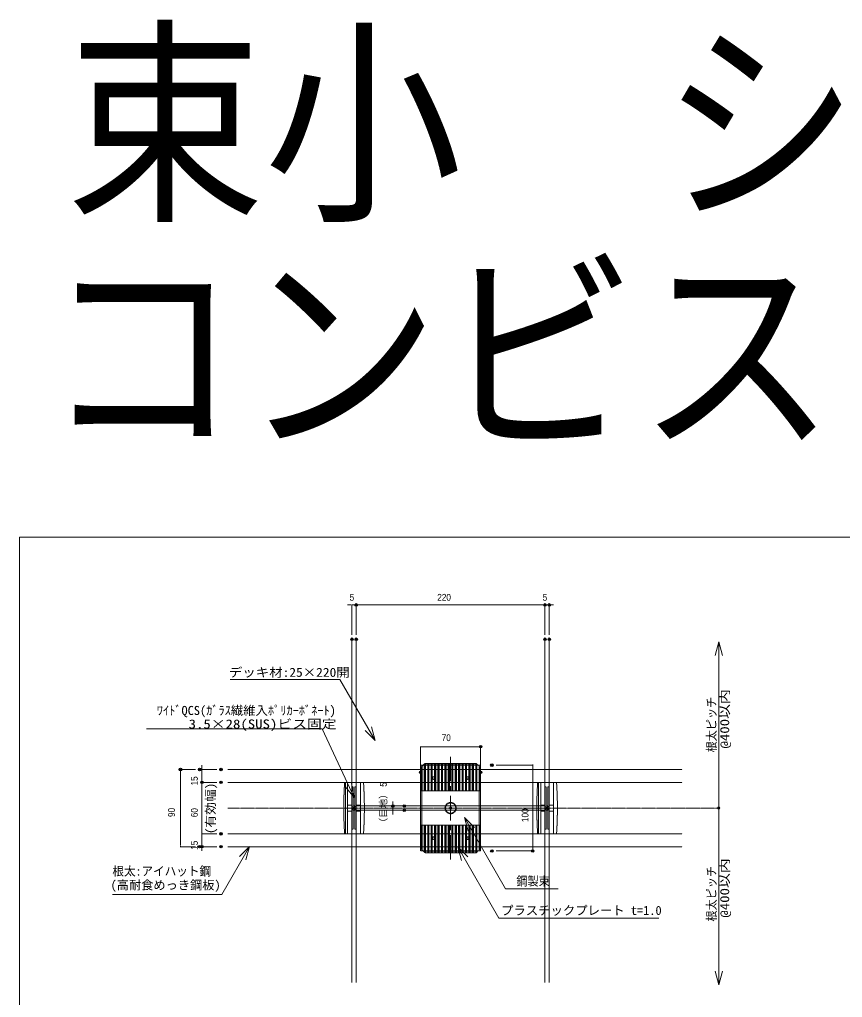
# Model space of a CAD drawing. Units: millimetres, scale not verified. Extents: x -12715 to 12220, y -3398 to 4210.
# Drawn here: x -1681 to -722, y 3059 to 4199 of the extents above; entities that cross this region are included whole.
import ezdxf
from ezdxf.enums import TextEntityAlignment as Align

# ---------------------------------------------------------------- set-up
doc = ezdxf.new("R2010")
doc.units = ezdxf.units.MM
doc.header["$LTSCALE"] = 5.7
doc.header["$PDMODE"] = 32
doc.header["$PDSIZE"] = 2.85
doc.linetypes.add('CHAIN1', pattern=[8, 5, -1, 1, -1])
doc.linetypes.add('DASHED1', pattern=[1.8, 1.2, -0.6])
for name, color, linetype, lineweight in [('0-0_図枠', 7, 'Continuous', 9), ('0-1_デッキ', 7, 'Continuous', 9), ('0-2_文字', 4, 'Continuous', 9), ('0-3_寸法', 7, 'Continuous', 9), ('0-4_一般', 4, 'Continuous', 9), ('0-5_根太', 4, 'Continuous', 9), ('0-7_0', 7, 'Continuous', 9), ('0-A_WQCS', 4, 'Continuous', 9), ('0-B_束', 4, 'Continuous', 9)]:
    doc.layers.add(name, color=color, linetype=linetype, lineweight=lineweight)
doc.layers.add('0-8_DEFPOINTS', color=7, linetype='Continuous')
doc.styles.add('Osaka', font='')
doc.styles.add('ＭＳ ゴシック', font='')
doc.styles.get('Osaka').set_extended_font_data('Osaka')
doc.styles.get('ＭＳ ゴシック').set_extended_font_data('MS Gothic')

# ---------------------------------------------------------------- blocks, each defined once
blk = doc.blocks.new('_DOT')
at = {"layer": '0-7_0'}
for p, q in [((-20, 0), (-40, 0)), ((-10, 0), (10, 0))]:
    blk.add_line(p, q, dxfattribs=at)
blk = doc.blocks.new('グループ-307-1')
at = {"layer": '0-5_根太', "linetype": 'DASHED1'}
for p, q in [((-68227.9, 16198.7), (-47051.8, 16198.7)), ((-68227.9, 15598.7), (-47051.8, 15598.7)), ((-68227.9, 13198.7), (-47051.8, 13198.7)), ((-68227.9, 12598.7), (-47051.8, 12598.7))]:
    blk.add_line(p, q, dxfattribs=at)
at = {"layer": '0-5_根太', "linetype": 'CHAIN1'}
blk.add_line((-68227.9, 14398.7), (-45345.4, 14398.7), dxfattribs=at)
blk = doc.blocks.new('シンボル-23')
at = {"layer": '0-2_文字', "style": 'ＭＳ ゴシック', "width": 0.95}
blk.add_text('根太:アイハット鋼', height=417.9, dxfattribs=at).set_placement((-1232, 430.3), align=Align.BOTTOM_LEFT)
at = {"layer": '0-2_文字', "style": 'ＭＳ ゴシック'}
blk.add_text('(高耐食めっき鋼板)', height=417.9, dxfattribs=at).set_placement((-1314.7, -217.8), align=Align.BOTTOM_LEFT)
blk = doc.blocks.new('グループ-425-1')
at = {"layer": '0-A_WQCS'}
blk.add_line((16, -39.2), (16, -62.5), dxfattribs=at)
for points in [[(-39.2, -16), (-62.5, -16), (-62.5, 16), (-39.2, 16)], [(-16, 39.3), (-16, 62.5), (16, 62.5), (16, 39.3)], [(39.2, 16), (62.5, 16), (62.5, -16), (39.2, -16)], [(16, -62.5), (-16, -62.5), (-16, -39.2)]]:
    blk.add_lwpolyline(points, dxfattribs=at)
blk.add_circle((0, 0), 100, dxfattribs=at)
for centre, start, end in [((-39.2, 39.3), 270, 0), ((39.2, 39.3), 180, 270), ((-39.2, -39.2), 0, 90), ((39.2, -39.2), 90, 180)]:
    blk.add_arc(centre, 23.2, start, end, dxfattribs=at)
blk = doc.blocks.new('グループ-426-1')
at = {"layer": '0-A_WQCS'}
blk.add_blockref('グループ-425-1', (0, 0), dxfattribs=at)
blk = doc.blocks.new('グループ-427-1')
at = {"layer": '0-A_WQCS', "linetype": 'DASHED1'}
for p, q in [((440, 1200), (-440, 1200)), ((-400, 1193.3), (-400, -1193.3)), ((-299.7, 1200), (-299.7, -1200)), ((-99.7, 1200), (-99.7, 29.8)), ((-99.7, 988.4), (-40, 988.4)), ((-40, 96), (-40, 988.4)), ((40, 988.4), (40, 96)), ((40, 988.4), (99.7, 988.4)), ((99.7, 29.8), (99.7, 1200)), ((299.7, -1200), (299.7, 1200)), ((-99.7, 140), (-299.7, 140)), ((99.7, 140), (299.7, 140)), ((-99.7, -140), (-299.7, -140)), ((-99.7, -29.8), (-99.7, -1200)), ((-40, -988.4), (-40, -96)), ((40, -96), (40, -988.4)), ((99.7, -1200), (99.7, -29.8)), ((99.7, -140), (299.7, -140)), ((440, -1200), (-440, -1200)), ((-40, -988.4), (-99.7, -988.4)), ((99.7, -988.4), (40, -988.4))]:
    blk.add_line(p, q, dxfattribs=at)
at = {"layer": '0-A_WQCS'}
for p, q in [((-99.7, 1200), (100.3, 1200)), ((100.3, -1200), (-99.7, -1200))]:
    blk.add_line(p, q, dxfattribs=at)
at = {"layer": '0-A_WQCS', "linetype": 'DASHED1'}
for centre, start, end in [((17540, 0), 176.1817, 183.8183), ((-17540, 0), 0, 3.8183), ((-17540, 0), 356.1817, 0)]:
    blk.add_arc(centre, 18020, start, end, dxfattribs=at)
at = {"layer": '0-A_WQCS'}
blk.add_blockref('グループ-426-1', (0, 0), dxfattribs=at)
blk = doc.blocks.new('グループ-428-1')
at = {"layer": '0-A_WQCS'}
blk.add_blockref('グループ-427-1', (0, 0), dxfattribs=at)
blk = doc.blocks.new('WQCS2016平')
at = {"layer": '0-A_WQCS'}
blk.add_blockref('グループ-428-1', (0, 0), dxfattribs=at)
blk = doc.blocks.new('グループ-473-1')
at = {"layer": '0-B_束', "linetype": 'DASHED1'}
for p, q in [((-59247.7, 13598.7), (-56447.7, 13598.7)), ((-59247.7, 12518.7), (-59247.7, 13598.7)), ((-59235.7, 13598.7), (-59235.7, 12506.7)), ((-59227.7, 13598.7), (-59227.7, 12498.7)), ((-59187.7, 12458.7), (-59187.7, 13598.7)), ((-59179.7, 12450.7), (-59179.7, 13598.7)), ((-59075.7, 12346.7), (-59075.7, 13598.7)), ((-59067.7, 13598.7), (-59067.7, 12338.7)), ((-59027.7, 12318.7), (-59027.7, 13598.7)), ((-59019.7, 12318.7), (-59019.7, 13598.7)), ((-58915.7, 12318.7), (-58915.7, 13598.7)), ((-58907.7, 12318.7), (-58907.7, 13598.7)), ((-58867.7, 12318.7), (-58867.7, 13598.7)), ((-58859.7, 12318.7), (-58859.7, 13598.7)), ((-58755.7, 12318.7), (-58755.7, 13598.7)), ((-58747.7, 12318.7), (-58747.7, 13598.7)), ((-58707.7, 12318.7), (-58707.7, 13598.7)), ((-58699.7, 12318.7), (-58699.7, 13598.7)), ((-58595.7, 12318.7), (-58595.7, 13598.7)), ((-58587.7, 12318.7), (-58587.7, 13598.7)), ((-58547.7, 12318.7), (-58547.7, 13598.7)), ((-58539.7, 12318.7), (-58539.7, 13598.7)), ((-58435.7, 12318.7), (-58435.7, 13598.7)), ((-58427.7, 12318.7), (-58427.7, 13598.7)), ((-58387.7, 12318.7), (-58387.7, 13598.7)), ((-58379.7, 12318.7), (-58379.7, 13598.7)), ((-58275.7, 12318.7), (-58275.7, 13598.7)), ((-58267.7, 13598.7), (-58267.7, 12318.7)), ((-58227.7, 12318.7), (-58227.7, 13598.7)), ((-58219.7, 12318.7), (-58219.7, 13598.7)), ((-58115.7, 12318.7), (-58115.7, 13598.7)), ((-58107.7, 12318.7), (-58107.7, 13598.7)), ((-58067.7, 12318.7), (-58067.7, 13598.7)), ((-58059.7, 12318.7), (-58059.7, 13598.7)), ((-57955.7, 12318.7), (-57955.7, 13598.7)), ((-57947.7, 12318.7), (-57947.7, 13598.7)), ((-57907.7, 12318.7), (-57907.7, 13598.7)), ((-57899.7, 12318.7), (-57899.7, 13598.7)), ((-57795.7, 12318.7), (-57795.7, 13598.7)), ((-57787.7, 12318.7), (-57787.7, 13598.7)), ((-57747.7, 12318.7), (-57747.7, 13598.7)), ((-57739.7, 12318.7), (-57739.7, 13598.7)), ((-57635.7, 12318.7), (-57635.7, 13598.7)), ((-57627.7, 12318.7), (-57627.7, 13598.7)), ((-57587.7, 12318.7), (-57587.7, 13598.7)), ((-57579.7, 12318.7), (-57579.7, 13598.7)), ((-57475.7, 12318.7), (-57475.7, 13598.7)), ((-57467.7, 12318.7), (-57467.7, 13598.7)), ((-57427.7, 12318.7), (-57427.7, 13598.7)), ((-57419.7, 12318.7), (-57419.7, 13598.7)), ((-57315.7, 12318.7), (-57315.7, 13598.7)), ((-57307.7, 12318.7), (-57307.7, 13598.7)), ((-57267.7, 12318.7), (-57267.7, 13598.7)), ((-57259.7, 12318.7), (-57259.7, 13598.7)), ((-57155.7, 12318.7), (-57155.7, 13598.7)), ((-57147.7, 12318.7), (-57147.7, 13598.7)), ((-57107.7, 12318.7), (-57107.7, 13598.7)), ((-57099.7, 12318.7), (-57099.7, 13598.7)), ((-56995.7, 12318.7), (-56995.7, 13598.7)), ((-56987.7, 12318.7), (-56987.7, 13598.7)), ((-56947.7, 12318.7), (-56947.7, 13598.7)), ((-56939.7, 12318.7), (-56939.7, 13598.7)), ((-56835.7, 12318.7), (-56835.7, 13598.7)), ((-56827.7, 12318.7), (-56827.7, 13598.7)), ((-56787.7, 12318.7), (-56787.7, 13598.7)), ((-56779.7, 12318.7), (-56779.7, 13598.7)), ((-56675.7, 12318.7), (-56675.7, 13598.7)), ((-56667.7, 12318.7), (-56667.7, 13598.7)), ((-56635.7, 12330.7), (-56635.7, 13598.7)), ((-56627.7, 13598.7), (-56627.7, 12338.7)), ((-56619.7, 13598.7), (-56619.7, 12346.7)), ((-56515.7, 13598.7), (-56515.7, 12450.7)), ((-56507.7, 13598.7), (-56507.7, 12458.7)), ((-56499.7, 13598.7), (-56499.7, 12466.7)), ((-56475.7, 13598.7), (-56475.7, 12490.7)), ((-56467.7, 13598.7), (-56467.7, 12498.7)), ((-56459.7, 13598.7), (-56459.7, 12506.7)), ((-56447.7, 13598.7), (-56447.7, 12518.7)), ((-59047.7, 12318.7), (-59247.7, 12518.7)), ((-59117.7, 12388.8), (-56577.6, 12388.8)), ((-56647.7, 12318.7), (-59047.7, 12318.7)), ((-56447.7, 12518.7), (-56647.7, 12318.7))]:
    blk.add_line(p, q, dxfattribs=at)
for centre in [(-58647.7, 12998.7), (-57047.7, 12998.7)]:
    blk.add_circle(centre, 49.9, dxfattribs=at)
blk = doc.blocks.new('グループ-474-1')
at = {"layer": '0-B_束', "linetype": 'DASHED1'}
for p, q in [((-59047.7, 16478.7), (-59247.7, 16278.7)), ((-59075.7, 16450.7), (-59075.7, 15198.7)), ((-59067.7, 15198.7), (-59067.7, 16458.7)), ((-56647.7, 16478.7), (-59047.7, 16478.7)), ((-59027.7, 16478.7), (-59027.7, 15198.7)), ((-59019.7, 16478.7), (-59019.7, 15198.7)), ((-58915.7, 16478.7), (-58915.7, 15198.7)), ((-58907.7, 16478.7), (-58907.7, 15198.7)), ((-58867.7, 16478.7), (-58867.7, 15198.7)), ((-58859.7, 16478.7), (-58859.7, 15198.7)), ((-58755.7, 16478.7), (-58755.7, 15198.7)), ((-58747.7, 16478.7), (-58747.7, 15198.7)), ((-58707.7, 16478.7), (-58707.7, 15198.7)), ((-58699.7, 16478.7), (-58699.7, 15198.7)), ((-58595.7, 16478.7), (-58595.7, 15198.7)), ((-58587.7, 16478.7), (-58587.7, 15198.7)), ((-58547.7, 16478.7), (-58547.7, 15198.7)), ((-58539.7, 16478.7), (-58539.7, 15198.7)), ((-58435.7, 16478.7), (-58435.7, 15198.7)), ((-58427.7, 16478.7), (-58427.7, 15198.7)), ((-58387.7, 16478.7), (-58387.7, 15198.7)), ((-58379.7, 16478.7), (-58379.7, 15198.7)), ((-58275.7, 16478.7), (-58275.7, 15198.7)), ((-58267.7, 15198.7), (-58267.7, 16478.7)), ((-58227.7, 16478.7), (-58227.7, 15198.7)), ((-58219.7, 16478.7), (-58219.7, 15198.7)), ((-58115.7, 16478.7), (-58115.7, 15198.7)), ((-58107.7, 16478.7), (-58107.7, 15198.7)), ((-58067.7, 16478.7), (-58067.7, 15198.7)), ((-58059.7, 16478.7), (-58059.7, 15198.7)), ((-57955.7, 16478.7), (-57955.7, 15198.7)), ((-57947.7, 16478.7), (-57947.7, 15198.7)), ((-57907.7, 16478.7), (-57907.7, 15198.7)), ((-57899.7, 16478.7), (-57899.7, 15198.7)), ((-57795.7, 16478.7), (-57795.7, 15198.7)), ((-57787.7, 16478.7), (-57787.7, 15198.7)), ((-57747.7, 16478.7), (-57747.7, 15198.7)), ((-57739.7, 16478.7), (-57739.7, 15198.7)), ((-57635.7, 16478.7), (-57635.7, 15198.7)), ((-57627.7, 16478.7), (-57627.7, 15198.7)), ((-57587.7, 16478.7), (-57587.7, 15198.7)), ((-57579.7, 16478.7), (-57579.7, 15198.7)), ((-57475.7, 16478.7), (-57475.7, 15198.7)), ((-57467.7, 16478.7), (-57467.7, 15198.7)), ((-57427.7, 16478.7), (-57427.7, 15198.7)), ((-57419.7, 16478.7), (-57419.7, 15198.7)), ((-57315.7, 16478.7), (-57315.7, 15198.7)), ((-57307.7, 16478.7), (-57307.7, 15198.7)), ((-57267.7, 16478.7), (-57267.7, 15198.7)), ((-57259.7, 16478.7), (-57259.7, 15198.7)), ((-57155.7, 16478.7), (-57155.7, 15198.7)), ((-57147.7, 16478.7), (-57147.7, 15198.7)), ((-57107.7, 16478.7), (-57107.7, 15198.7)), ((-57099.7, 16478.7), (-57099.7, 15198.7)), ((-56995.7, 16478.7), (-56995.7, 15198.7)), ((-56987.7, 16478.7), (-56987.7, 15198.7)), ((-56947.7, 16478.7), (-56947.7, 15198.7)), ((-56939.7, 16478.7), (-56939.7, 15198.7)), ((-56835.7, 16478.7), (-56835.7, 15198.7)), ((-56827.7, 16478.7), (-56827.7, 15198.7)), ((-56787.7, 16478.7), (-56787.7, 15198.7)), ((-56779.7, 16478.7), (-56779.7, 15198.7)), ((-56675.7, 16478.7), (-56675.7, 15198.7)), ((-56667.7, 16478.7), (-56667.7, 15198.7)), ((-56447.7, 16278.7), (-56647.7, 16478.7)), ((-56635.7, 16466.7), (-56635.7, 15198.7)), ((-56627.7, 15198.7), (-56627.7, 16458.7)), ((-56619.7, 15198.7), (-56619.7, 16450.7)), ((-59247.7, 16278.7), (-59247.7, 15198.7)), ((-59235.7, 15198.7), (-59235.7, 16290.7)), ((-59227.7, 15198.7), (-59227.7, 16298.7)), ((-59187.7, 16338.7), (-59187.7, 15198.7)), ((-59179.7, 16346.7), (-59179.7, 15198.7)), ((-59117.7, 16408.6), (-56577.6, 16408.6)), ((-56515.7, 15198.7), (-56515.7, 16346.7)), ((-56507.7, 15198.7), (-56507.7, 16338.7)), ((-56499.7, 15198.7), (-56499.7, 16330.7)), ((-56475.7, 15198.7), (-56475.7, 16306.7)), ((-56467.7, 15198.7), (-56467.7, 16298.7)), ((-56459.7, 15198.7), (-56459.7, 16290.7)), ((-56447.7, 15198.7), (-56447.7, 16278.7)), ((-59247.7, 15198.7), (-56447.7, 15198.7))]:
    blk.add_line(p, q, dxfattribs=at)
for centre in [(-58647.7, 15798.7), (-57047.7, 15798.7)]:
    blk.add_circle(centre, 49.9, dxfattribs=at)
blk = doc.blocks.new('グループ-475-1')
at = {"layer": '0-B_束', "linetype": 'DASHED1'}
for p, q in [((-59183.7, 16398.7), (-59183.7, 12398.7)), ((-56567.7, 16398.7), (-59127.7, 16398.7)), ((-56511.7, 16398.7), (-56511.7, 12398.7))]:
    blk.add_line(p, q, dxfattribs=at)
blk.add_lwpolyline([(-56567.7, 16398.7), (-56447.7, 16398.7), (-56447.7, 12398.7), (-56567.7, 12398.7), (-59127.7, 12398.7), (-59247.7, 12398.7), (-59247.7, 16398.7), (-59127.7, 16398.7)], dxfattribs=at)
for centre, radius in [((-58647.7, 15798.7), 60), ((-57047.7, 15798.7), 60), ((-57847.7, 14398.7), 264), ((-57847.7, 14398.7), 264), ((-57847.7, 14398.7), 240), ((-58647.7, 12998.7), 60), ((-57047.7, 12998.7), 60)]:
    blk.add_circle(centre, radius, dxfattribs=at)
at = {"layer": '0-B_束'}
for name in ['グループ-474-1', 'グループ-473-1']:
    blk.add_blockref(name, (0, 0), dxfattribs=at)

msp = doc.modelspace()

# ---------------------------------------------------------------- linework, layer by layer
at = {"layer": '0-0_図枠', "color": 5}
msp.add_lwpolyline([(-1681.016, 3595.811), (318.984, 3595.811), (318.984, 2295.811), (-1681.016, 2295.811)], close=True, dxfattribs=at)
at = {"layer": '0-1_デッキ'}
for p, q in [((-1293.616, 3076.67), (-1293.616, 3476.67)), ((-1288.616, 3282.468), (-1288.616, 3476.67)), ((-1068.616, 3282.468), (-1068.616, 3476.67)), ((-1063.616, 3076.67), (-1063.616, 3476.67)), ((-1288.616, 3282.468), (-1068.616, 3282.468)), ((-1288.616, 3076.67), (-1288.616, 3277.468)), ((-1068.616, 3277.468), (-1288.616, 3277.468)), ((-1068.616, 3076.67), (-1068.616, 3277.468))]:
    msp.add_line(p, q, dxfattribs=at)
at = {"layer": '0-1_デッキ', "color": 1}
msp.add_point((-1178.606, 3279.968), dxfattribs=at)
at = {"layer": '0-2_文字'}
for p, q in [((-1307.641, 3430.001), (-1435.721, 3430.001)), ((-1307.641, 3430.001), (-1266.447, 3358.652)), ((-1328.41, 3372.186), (-1533.021, 3372.186)), ((-1328.41, 3372.186), (-1291.078, 3292.467)), ((-1114.47, 3185.894), (-1162.361, 3268.845)), ((-1445.165, 3179.416), (-1412.874, 3235.345)), ((-1114.47, 3185.894), (-1053.257, 3185.894)), ((-1445.165, 3179.416), (-1572.797, 3179.416))]:
    msp.add_line(p, q, dxfattribs=at)
for points in [[(-1270.701, 3374.527), (-1266.447, 3358.652), (-1278.069, 3370.274)], [(-1293.932, 3308.653), (-1291.078, 3292.467), (-1301.642, 3305.057)], [(-1158.108, 3252.97), (-1162.361, 3268.845), (-1150.74, 3257.223)], [(-1424.496, 3223.724), (-1412.874, 3235.345), (-1417.128, 3219.47)], [(-935.804, 3151.845), (-1122.429, 3151.845), (-1170.32, 3234.795)], [(-1166.067, 3218.92), (-1170.32, 3234.795), (-1158.699, 3223.174)]]:
    msp.add_lwpolyline(points, dxfattribs=at)
at = {"layer": '0-3_寸法'}
for p, q in [((-1296.119, 3516.793), (-1298.623, 3516.793)), ((-1293.616, 3481.793), (-1293.616, 3516.793)), ((-1293.616, 3516.793), (-1288.616, 3516.793)), ((-1288.616, 3481.793), (-1288.616, 3516.793)), ((-1288.616, 3481.793), (-1288.616, 3516.793)), ((-1286.112, 3516.793), (-1071.119, 3516.793)), ((-1286.112, 3516.793), (-1283.608, 3516.793)), ((-1071.119, 3516.793), (-1073.623, 3516.793)), ((-1068.616, 3481.793), (-1068.616, 3516.793)), ((-1068.616, 3481.793), (-1068.616, 3516.793)), ((-1068.616, 3516.793), (-1063.616, 3516.793)), ((-1063.616, 3481.793), (-1063.616, 3516.793)), ((-1061.112, 3516.793), (-1058.608, 3516.793)), ((-1213.606, 3326.755), (-1213.606, 3351.536)), ((-1211.102, 3351.536), (-1146.109, 3351.536)), ((-1143.606, 3326.755), (-1143.606, 3351.536)), ((-1468.4, 3327.471), (-1468.4, 3329.975)), ((-1125.49, 3329.968), (-1082.943, 3329.968)), ((-1476.115, 3324.968), (-1493.4, 3324.968)), ((-1493.4, 3237.471), (-1493.4, 3322.464)), ((-1451.115, 3324.968), (-1468.4, 3324.968)), ((-1468.4, 3324.968), (-1468.4, 3309.968)), ((-1082.943, 3327.464), (-1082.943, 3232.471)), ((-1451.115, 3309.968), (-1468.4, 3309.968)), ((-1451.115, 3309.968), (-1468.4, 3309.968)), ((-1468.4, 3252.471), (-1468.4, 3307.464)), ((-1468.4, 3307.464), (-1468.4, 3304.96)), ((-1245.876, 3284.971), (-1245.876, 3287.475)), ((-1237.576, 3282.468), (-1245.876, 3282.468)), ((-1245.876, 3277.468), (-1245.876, 3282.468)), ((-1237.576, 3277.468), (-1245.876, 3277.468)), ((-1245.876, 3274.964), (-1245.876, 3272.46)), ((-1468.4, 3252.471), (-1468.4, 3254.975)), ((-1451.115, 3249.968), (-1468.4, 3249.968)), ((-1451.115, 3249.968), (-1468.4, 3249.968)), ((-1468.4, 3249.968), (-1468.4, 3234.968)), ((-1476.115, 3234.968), (-1493.4, 3234.968)), ((-1451.115, 3234.968), (-1468.4, 3234.968)), ((-1468.4, 3232.464), (-1468.4, 3229.96)), ((-1125.49, 3229.968), (-1082.943, 3229.968))]:
    msp.add_line(p, q, dxfattribs=at)
at = {"layer": '0-3_寸法', "color": 4}
msp.add_line((-866.058, 3473.859), (-866.058, 3073.859), dxfattribs=at)
for points in [[(-870.312, 3457.984), (-866.058, 3473.859), (-861.804, 3457.984)], [(-861.804, 3089.734), (-866.058, 3073.859), (-870.312, 3089.734)]]:
    msp.add_lwpolyline(points, dxfattribs=at)
at = {"layer": '0-3_寸法'}
msp.add_circle((-866.048, 3279.968), 1.293, dxfattribs=at)
at = {"layer": '0-4_一般', "linetype": 'CHAIN1'}
msp.add_line((-1178.606, 3219.968), (-1178.606, 3339.968), dxfattribs=at)
at = {"layer": '0-8_DEFPOINTS'}
for p in [(-1288.616, 3516.793), (-1068.616, 3516.793), (-1063.616, 3516.793), (-1293.616, 3476.793), (-1288.616, 3476.793), (-1068.616, 3476.793), (-1063.616, 3476.793), (-1143.606, 3351.536), (-1130.49, 3329.968), (-1493.4, 3324.968), (-1471.115, 3324.968), (-1446.115, 3324.968), (-1213.606, 3321.755), (-1143.606, 3321.755), (-1468.4, 3309.968), (-1446.115, 3309.968), (-1245.876, 3282.468), (-1232.576, 3282.468), (-1232.576, 3277.468), (-1446.115, 3249.968), (-1471.115, 3234.968), (-1468.4, 3234.968), (-1446.115, 3234.968), (-1130.49, 3229.968), (-1082.943, 3229.968)]:
    msp.add_point(p, dxfattribs=at)

# ---------------------------------------------------------------- block references
at = {"layer": '0-2_文字', "xscale": 0.025, "yscale": 0.025}
msp.add_blockref('シンボル-23', (-1541.997, 3187.4), dxfattribs=at)
at = {"layer": '0-3_寸法', "xscale": 0.06259308, "yscale": 0.06259308}
for p in [(-1293.616, 3516.793), (-1068.616, 3516.793), (-1068.616, 3516.793), (-1143.606, 3351.536)]:
    msp.add_blockref('_DOT', p, dxfattribs=at)
for p, rotation in [((-1288.616, 3516.793), 180), ((-1288.616, 3516.793), 180), ((-1063.616, 3516.793), 180), ((-1213.606, 3351.536), 180), ((-1082.943, 3329.968), 90), ((-1493.4, 3324.968), 90), ((-1468.4, 3324.968), 270), ((-1468.4, 3309.968), 90), ((-1468.4, 3309.968), 90), ((-1245.876, 3282.468), 270), ((-1245.876, 3277.468), 90), ((-1468.4, 3249.968), 270), ((-1468.4, 3249.968), 270), ((-1493.4, 3234.968), 270), ((-1468.4, 3234.968), 90), ((-1082.943, 3229.968), 270)]:
    msp.add_blockref('_DOT', p, dxfattribs=dict(at, rotation=rotation))
at = {"layer": '0-5_根太', "xscale": 0.025, "yscale": 0.025}
msp.add_blockref('グループ-307-1', (267.586, 2920), dxfattribs=at)
at = {"layer": '0-A_WQCS', "xscale": 0.025, "yscale": 0.025}
for p in [(-1291.116, 3279.968), (-1066.116, 3279.968)]:
    msp.add_blockref('WQCS2016平', p, dxfattribs=at)
at = {"layer": '0-B_束', "xscale": 0.025, "yscale": 0.025}
msp.add_blockref('グループ-475-1', (267.586, 2920), dxfattribs=at)

# ---------------------------------------------------------------- texts
at = {"layer": '0-1_デッキ', "style": 'ＭＳ ゴシック', "width": 0.9}
for s, p in [('束小\u3000シングル', (-1626.839, 3927.03)), ('コンビス固定', (-1653.634, 3659.348))]:
    msp.add_text(s, height=188.1, dxfattribs=at).set_placement(p, align=Align.BOTTOM_LEFT)
at = {"layer": '0-2_文字', "style": 'ＭＳ ゴシック'}
for s, height, width, p in [('デッキ材:25×220開', 10.45, 1.1, (-1437.099, 3429.832)), ('3.5×28(SUS)ビス固定', 10.56, 1.2, (-1483.975, 3369.497)), ('鋼製束', 10.56, 0.9, (-1101.898, 3186.46))]:
    msp.add_text(s, height=height, dxfattribs=dict(at, width=width)).set_placement(p, align=Align.BOTTOM_LEFT)
for s, p in [('ﾜｲﾄﾞQCS(ｶﾞﾗｽ繊維入ﾎﾟﾘｶｰﾎﾞﾈｰﾄ)', (-1521.079, 3385.283)), ('プラスチックプレート t=1.0', (-1119.76, 3152.251))]:
    msp.add_text(s, height=10.56, dxfattribs=at).set_placement(p, align=Align.BOTTOM_LEFT)
at = {"layer": '0-3_寸法', "style": 'Osaka', "width": 0.9}
for s, p in [('5', (-1296.287, 3519.293)), ('220', (-1194.128, 3519.293)), ('5', (-1071.287, 3519.293)), ('70', (-1188.947, 3355.662))]:
    msp.add_text(s, height=7.918, dxfattribs=at).set_placement(p, align=Align.BOTTOM_LEFT)
at = {"layer": '0-3_寸法', "color": 4, "style": 'ＭＳ ゴシック'}
for s, height, width, p in [('根太ピッチ', 10.56, 0.9, (-866.126, 3344.865)), ('@400以内', 10.56, 1.2, (-850.732, 3349.415)), ('(有効幅)', 10.45, 1.05, (-1450.147, 3249.677)), ('@400以内', 10.56, 1.2, (-850.732, 3152.318)), ('根太ピッチ', 10.56, 0.9, (-866.126, 3147.768))]:
    msp.add_text(s, height=height, rotation=90, dxfattribs=dict(at, width=width)).set_placement(p, align=Align.BOTTOM_LEFT)
at = {"layer": '0-3_寸法', "style": 'Osaka', "width": 0.9}
for s, p in [('15', (-1470.9, 3306.35)), ('5', (-1250.65, 3304.847)), ('90', (-1497.526, 3269.626)), ('60', (-1470.9, 3269.367)), ('100', (-1085.443, 3263.679)), ('15', (-1470.9, 3231.35))]:
    msp.add_text(s, height=7.918, rotation=90, dxfattribs=at).set_placement(p, align=Align.BOTTOM_LEFT)
at = {"layer": '0-3_寸法', "style": 'Osaka'}
msp.add_text('（目地）', height=7.918, rotation=90, dxfattribs=at).set_placement((-1250.65, 3257.462), align=Align.BOTTOM_LEFT)

doc.saveas('drawing.dxf')
